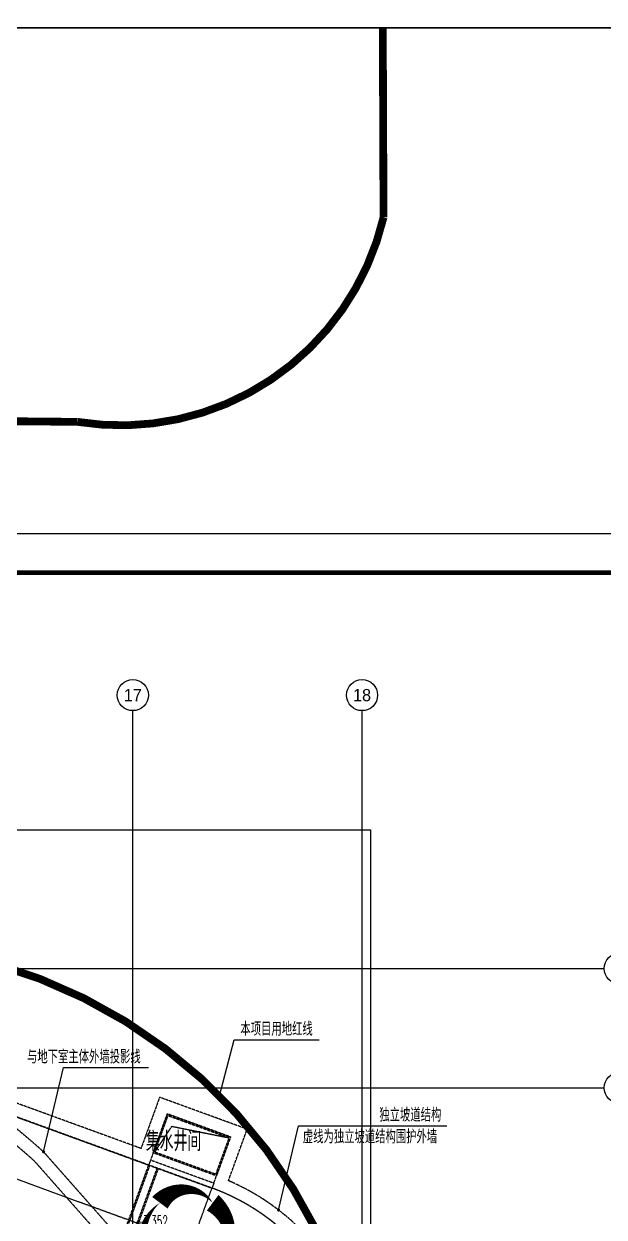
# Model space of a CAD drawing. Extents: x -12047294 to -5625356, y -1456591 to -622873.
# Drawn here: x -6004943 to -5982539, y -668914 to -622873 of the extents above; entities that cross this region are included whole.
import ezdxf
from ezdxf.enums import TextEntityAlignment as Align
from ezdxf.xclip import XClip

# ---------------------------------------------------------------- set-up
doc = ezdxf.new("R2010")
doc.units = 0
doc.header["$LTSCALE"] = 10
doc.header["$MEASUREMENT"] = 0
doc.header["$XCLIPFRAME"] = 2
for name, pattern in [('DASH', [0.35, 0.25, -0.1]), ('DASHDOT', [1, 0.5, -0.25, 0, -0.25]), ('DOTE', [2.4200000000000004, 2, -0.2, 0.02, -0.2])]:
    doc.linetypes.add(name, pattern=pattern)
for name, color, linetype in [('A-DIMAXIS', 3, 'Continuous'), ('A-DIMLEAD', 130, 'Continuous'), ('A-LINE', 4, 'Continuous'), ('A-stru-conc', 1, 'Continuous'), ('A-TextRoom', 7, 'Continuous'), ('A-TK', 7, 'Continuous'), ('A-WALL', 2, 'Continuous'), ('A-集水井', 191, 'Continuous'), ('AXIS_TEXT', 7, 'Continuous'), ('A用地红线', 10, 'Continuous'), ('DIM_ELEV', 3, 'Continuous'), ('DOTE', 9, 'DOTE'), ('PUB_TEXT', 7, 'Continuous'), ('STAIR', 5, 'Continuous'), ('图框', 7, 'Continuous')]:
    doc.layers.add(name, color=color, linetype=linetype)
doc.layers.add('A-本次修改', color=6, linetype='Continuous', plot=False)
doc.styles.add('_TCH_AXIS', font='tjromand.shx', dxfattribs={"bigfont": 'tjhts.shx'})
doc.styles.add('_TCH_DIM', font='tjromans.shx', dxfattribs={"width": 0.8, "bigfont": 'tjhztxt.shx'})
doc.styles.add('COMPLEX', font='COMPLEX')
doc.styles.add('TKZ1_tjhts.shx', font='tjromant.shx', dxfattribs={"bigfont": 'tjhts.shx'})
doc.styles.add('注解汉字', font='tjromans.shx', dxfattribs={"width": 0.75, "bigfont": 'tjhztxt.shx'})

# ---------------------------------------------------------------- blocks, each defined once
blk = doc.blocks.new('fdsfasd4#$$$')
at = {"layer": 'A-LINE', "linetype": 'DASH', "ltscale": 2, "elevation": 100}
for points in [[(10193984.82805569, -2079175.402709659, -0.015516497568178), (10195534.34721432, -2080253.036620976, -0.0231569748467289), (10197714.62894669, -2082034.255469218), (10200349.0110918, -2085017.539673482, -0.0260181471028689), (10202267.74904125, -2087511.028264136, -0.0260181471028689)], [(10193712.22109084, -2079594.551183014, -0.0155164975681794), (10195236.2689808, -2080654.470758412, -0.0229149404131457), (10197359.15609348, -2082387.087891053), (10199971.64888254, -2085345.583675661, -0.0259857393187437), (10201856.16833297, -2087794.931981207, -0.0259857393187437)]]:
    blk.add_lwpolyline(points, format="xyb", dxfattribs=at)
blk = doc.blocks.new('fsrfwRW354TG45')
at = {"color": 252, "linetype": 'DASH', "ltscale": 3}
for p, q in [((1867849.963455761, -318660.1505882098), (1878080.646113372, -322383.8145523925)), ((1872903.43488808, -322893.8637576933), (1877311.100790782, -324498.1229491192)), ((1872282.965463218, -325062.431343852), (1876541.55546819, -326612.43134585)), ((1879173.474894697, -330371.201828721), (1879173.474895472, -351412.4313524592)), ((1881423.4748947, -330371.2018286069), (1881423.47489547, -351412.4313524578)), ((1883673.474894699, -330371.2018284941), (1883673.474895472, -351412.4313524561))]:
    blk.add_line(p, q, dxfattribs=at)
at = {"color": 252, "linetype": 'DASH'}
for p, q in [((1877761.100790299, -324048.1229486365), (1875172.100790299, -324048.1229486365)), ((1877311.100790299, -324498.1229486366), (1876861.100790299, -324048.1229486365)), ((1877311.100790299, -324498.1229486366), (1877761.100790299, -324048.1229486365)), ((1881873.47489518, -329921.2018281249), (1879284.47489518, -329921.2018281249)), ((1881423.47489518, -330371.2018281249), (1880973.47489518, -329921.2018281249)), ((1881423.47489518, -330371.2018281249), (1881873.47489518, -329921.2018281249)), ((1881873.474895568, -343362.431352356), (1879284.474895569, -343362.431352356)), ((1881423.474895568, -343812.431352356), (1880973.474895568, -343362.431352356)), ((1881423.474895568, -343812.431352356), (1881873.474895568, -343362.431352356)), ((1881873.474895568, -346962.4313523569), (1879284.474895569, -346962.4313523569)), ((1881423.474895568, -347412.4313523569), (1880973.474895568, -346962.4313523569)), ((1881423.474895568, -347412.4313523569), (1881873.474895568, -346962.4313523569)), ((1881873.474895469, -348962.4313524571), (1879284.474895469, -348962.4313524571)), ((1881423.474895469, -349412.4313524571), (1880973.474895469, -348962.4313524571)), ((1881423.474895469, -349412.4313524571), (1881873.474895469, -348962.4313524571)), ((1881873.474895469, -350962.4313524571), (1879284.474895469, -350962.4313524571)), ((1881423.474895469, -351412.431352457), (1880973.474895469, -350962.4313524571)), ((1881423.474895469, -351412.431352457), (1881873.474895469, -350962.4313524571))]:
    blk.add_line(p, q, dxfattribs=at)
at = {"color": 252, "linetype": 'DASH', "ltscale": 3, "elevation": -1.158330968e-07}
blk.add_lwpolyline([(1876541.55546819, -326612.4313458501), (1878080.646113372, -322383.8145523925)], dxfattribs=at)
at = {"color": 252, "linetype": 'DASH', "ltscale": 3}
for points in [[(1879173.474894697, -330371.201828721), (1883673.474894699, -330371.2018284941)], [(1879173.474895468, -343812.4313524569), (1883673.474895468, -343812.4313524563)], [(1879173.474895468, -347412.4313524589), (1883673.474895468, -347412.4313524561)], [(1879173.474895472, -349412.4313524582), (1883673.474895472, -349412.4313524571)], [(1879173.474895472, -351412.4313524592), (1883673.474895472, -351412.4313524561)]]:
    blk.add_lwpolyline(points, dxfattribs=at)
for points in [[(1881423.474895368, -346651.4980843444, 0, 0, 0), (1881423.474895368, -346037.0648162319, 120, 0, 0), (1881423.474895368, -345587.0648162318, 0, 0, 0)], [(1881423.474895368, -349704.9980843445, 0, 0, 0), (1881423.474895368, -350319.431352457, 120, 0, 0), (1881423.474895368, -350769.4313524571, 0, 0, 0)]]:
    blk.add_lwpolyline(points, format="xyseb", dxfattribs=at)
for centre, radius in [((1875173.474894698, -330371.201828925, -9.87524426e-08), 8500), ((1875173.474894699, -330371.201828923, -1.048660425e-07), 6250), ((1875173.474894697, -330371.2018289244, -1.158330968e-07), 4000)]:
    blk.add_arc(centre, radius, 3.3350533e-09, 69.99999997430484, dxfattribs=at)
at = {"layer": 'DIM_ELEV'}
for p, q in [((1833477.490868626, -315840.2329018152), (1830888.490868626, -315840.2329018152)), ((1833027.490868626, -316290.2329018152), (1832577.490868626, -315840.2329018152)), ((1833027.490868626, -316290.2329018152), (1833477.490868626, -315840.2329018152)), ((1835169.482846418, -315912.5183526748), (1834719.482846418, -315462.5183526748)), ((1834719.482846418, -315462.5183526748), (1837308.482846418, -315462.5183526748)), ((1835169.482846418, -315912.5183526748), (1835619.482846418, -315462.5183526748)), ((1853069.111623686, -315462.1330878069), (1850480.111623686, -315462.1330878069)), ((1852619.111623686, -315912.1330878069), (1852169.111623686, -315462.1330878069)), ((1852619.111623686, -315912.1330878069), (1853069.111623686, -315462.1330878069)), ((1854756.869774888, -316289.0542009726), (1854306.869774888, -315839.0542009726)), ((1854306.869774888, -315839.0542009726), (1856895.869774888, -315839.0542009726)), ((1854756.869774888, -316289.0542009726), (1855206.869774888, -315839.0542009726)), ((1819718.543175678, -321135.1379585695), (1819268.543175679, -320685.1379585695)), ((1819268.543175679, -320685.1379585695), (1821857.543175678, -320685.1379585695)), ((1819718.543175678, -321135.1379585695), (1820168.543175679, -320685.1379585695)), ((1814868.920787804, -321066.6593651267), (1812279.920787804, -321066.6593651267)), ((1814418.920787804, -321516.6593651267), (1813968.920787804, -321066.6593651267)), ((1814418.920787804, -321516.6593651267), (1814868.920787804, -321066.6593651267)), ((1818026.551189912, -321062.8525130039), (1815437.551189912, -321062.8525130039)), ((1817576.551189912, -321512.8525130039), (1817126.551189912, -321062.8525130039)), ((1817576.551189912, -321512.8525130039), (1818026.551189912, -321062.8525130039)), ((1808435.96019239, -325970.1492747069), (1807985.960192391, -325520.1492747069)), ((1807985.960192391, -325520.1492747069), (1810574.96019239, -325520.1492747069)), ((1808435.96019239, -325970.1492747069), (1808885.960192391, -325520.1492747069)), ((1808173.502687084, -327762.2256802903), (1807723.502687084, -327312.2256802903)), ((1807723.502687084, -327312.2256802903), (1810312.502687084, -327312.2256802903)), ((1808173.502687084, -327762.2256802903), (1808623.502687084, -327312.2256802903)), ((1808173.444484802, -329544.2256798949), (1807723.444484802, -329094.2256798949)), ((1807723.444484802, -329094.2256798949), (1810312.444484802, -329094.2256798949)), ((1808173.444484802, -329544.2256798949), (1808623.444484802, -329094.2256798949))]:
    blk.add_line(p, q, dxfattribs=at)
at = {"layer": 'STAIR', "color": 6}
for p, q in [((1852619.064021462, -313662.1330840075), (1835169.434827435, -313662.5183484168)), ((1835173.474894791, -318162.4313458252), (1835173.378845375, -313662.5182642328)), ((1832262.445038941, -314175.1310699481), (1818948.997850392, -319020.8295628212)), ((1833801.535687024, -318403.7478623521, -1.5228307533e-06), (1832262.445038941, -314175.1310699481)), ((1855526.415100299, -314174.7458055722), (1867849.96345576, -318660.1505882093)), ((1833031.990362712, -316289.4394662525), (1819718.543175678, -321135.1379585696)), ((1852619.111628881, -315912.1330826121), (1835169.482854088, -315912.51834748)), ((1854756.869775243, -316289.0542014089), (1872903.434888081, -322893.8637576937)), ((1833801.535687024, -318403.7478623519), (1820488.08849759, -323249.446355546)), ((1852619.159239442, -318162.1330822145), (1835169.530881669, -318162.5183463375)), ((1853987.324452953, -318403.3625982446), (1872282.965463218, -325062.431343852)), ((1820488.08849759, -323249.446355546), (1818948.997850392, -319020.8295628212, 2.262289328e-07)), ((1817581.002655807, -319262.0590788359), (1814423.370656209, -319262.159950827)), ((1814423.464101009, -323762.1599490516, 2.965559911e-07), (1814423.370654674, -319262.159950827, 1.391584679e-07)), ((1817581.097407, -323762.0590771037), (1817581.003961542, -319262.0590788088)), ((1817581.050684303, -321512.0590773418), (1814423.417377909, -321512.1599494825)), ((1817581.09870897, -323762.0590770767), (1814423.464101009, -323762.1599490516)), ((1810591.480241655, -326615.3107403792, 2.60866351e-07), (1806280.440143126, -325324.9878090348, 6.33151145e-08)), ((1805923.458209669, -327762.2083497624), (1805923.444484162, -329544.2083497095)), ((1810423.5471645, -327762.2430108181, 2.310739649e-07), (1805923.458209669, -327762.2083497624)), ((1808173.502687084, -327762.2256802903), (1808173.539691485, -329544.225680628, -6.54793077e-08)), ((1810423.5471645, -327762.2430108182, 2.965559911e-07), (1810423.584168901, -329544.2430111559, 2.310765698e-07)), ((1810423.533438992, -329544.2430107652, 2.310739649e-07), (1805923.444484162, -329544.2083497095))]:
    blk.add_line(p, q, dxfattribs=at)
for points, elevation in [([(1852619.159239442, -318162.1330822145), (1852619.064019356, -313662.1330840075)], 3.217176e-10), ([(1855526.415100299, -314174.7458055722), (1853987.324455118, -318403.3625990325)], 4.657445e-10)]:
    blk.add_lwpolyline(points, dxfattribs=dict(at, elevation=elevation))
for centre, radius, start, end in [((1835169.616257615, -322162.5183464805, -6.518074599e-07), 8500, 90.0012229773875, 110.0000000256951), ((1852619.243881625, -322162.1330821045, 1.238055868e-06), 8500, 69.99999997430484, 90.0012123585778), ((1835169.616258794, -322162.5183460562, -9.215898721e-07), 6250, 90.0012229773875, 110.0000000256951), ((1852619.243879161, -322162.1330812129, 1.4165276522e-06), 6250, 69.99999997430484, 90.0012123585778), ((1835169.616260518, -322162.5183454263, -1.5228307533e-06), 4000, 90.0012229773875, 110.0000000256951), ((1852619.243879459, -322162.1330813189, 1.7037066233e-06), 4000, 69.99999997430484, 90.0012123585778), ((1817580.917276898, -315262.0590797471, 2.262289328e-07), 4000, 270.0012229773875, 290.0000000256952), ((1814423.547164418, -327762.1599489943, 1.391584679e-07), 8500, 90.00118978693699, 180.0011897869367), ((1817580.917279596, -315262.0590787656, 1.720189225e-07), 6250, 270.0012229773875, 290.0000000256952), ((1814423.547163514, -327762.1599481349, 1.620907328e-07), 6250, 90.00118978693699, 180.0011897869367), ((1817580.917278917, -315262.059079013, 1.160608424e-07), 8500, 270.0012229773875, 290.0000000256952), ((1814423.547163637, -327762.1599481892, 2.965559911e-07), 4000, 90.00118978693699, 180.0011897836016)]:
    blk.add_arc(centre, radius, start, end, dxfattribs=at)
at = {"layer": 'A-TK', "color": 252, "linetype": 'DASH', "style": '_TCH_DIM', "width": 0.5647058823529412}
for s, p in [('7.5%%%', (1881600.083735618, -346633.7480843445)), ('1%%%', (1881589.506812541, -350168.9980843444))]:
    blk.add_text(s, height=446.25, dxfattribs=at).set_placement(p)
at = {"layer": 'PUB_TEXT', "style": '_TCH_DIM', "width": 0.5647058823529412}
for s, p in [('-9.607', (1836207.021307957, -315305.0183526748)), ('-6.990', (1850435.111623686, -315304.6330878069)), ('-9.869', (1830843.490868626, -315682.7329018152)), ('-6.728', (1855794.408236427, -315681.5542009726)), ('-11.994', (1820552.543175679, -320527.6379585695)), ('-12.730', (1812234.920787804, -320909.1593651267)), ('-12.256', (1815392.551189912, -320905.3525130039)), ('-13.684', (1809269.960192391, -325362.649274707)), ('-13.793', (1809017.194994777, -327154.7256802903)), ('-13.900', (1809017.136792494, -328936.7256798949))]:
    blk.add_text(s, height=446.25, dxfattribs=at).set_placement(p)
at = {"layer": 'PUB_TEXT', "color": 252, "linetype": 'DASH', "style": '_TCH_DIM', "width": 0.5647058823529412}
for s, p in [('-3.352', (1875127.100790299, -323890.6229486366)), ('-2.436', (1879239.47489518, -329763.7018281248)), ('-0.420', (1879239.474895569, -343204.931352356)), ('-0.150', (1879239.474895569, -346804.9313523569)), ('-0.150', (1879239.474895469, -348804.9313524571)), ('-0.350', (1879239.474895469, -350804.931352457))]:
    blk.add_text(s, height=446.25, dxfattribs=at).set_placement(p)
blk = doc.blocks.new('2015建筑类图框_A0')
at = {"const_width": 1.199999999999999}
blk.add_lwpolyline([(24.99999999999943, 831), (1178.999999999999, 830.9999999999995), (1178.999999999999, 9.999999999999543), (25, 10), (24.99999999999943, 831)], close=True, dxfattribs=at)
at = {"layer": '图框'}
blk.add_line((1188.999999999999, 840.9999999999994), (3.411e-13, 841), dxfattribs=at)
at = {"style": 'TKZ1_tjhts.shx', "flags": 1}
for tag, p in [('CLIENT', (1138.999999998658, 392.8777875454475)), ('PROJETNAME', (1138.999999998659, 295.7170680904646)), ('SHEETTITLE', (1138.999999998659, 138.3064890712576))]:
    blk.add_attdef(tag, text='', height=5, dxfattribs=at).set_placement(p, align=Align.MIDDLE_CENTER)
at = {"style": 'TKZ1_tjhts.shx'}
for tag, height, p in [('SUB-PROJECT', 3.6, (1148.999999998994, 282.000002223841)), ('SPRONO', 3, (1168.852846214811, 271.4638001611211)), ('DISLIN', 3.6, (1129.113861318944, 125.0165517710425)), ('STAGE', 3.6, (1168.846431443478, 124.5911853885745)), ('SHENO', 3, (1128.971955013341, 114.0987443765084)), ('REV', 3, (1168.42072034003, 115.0912753739271))]:
    blk.add_attdef(tag, text='', height=height, dxfattribs=at).set_placement(p, align=Align.MIDDLE_CENTER)
at = {"style": 'TKZ1_tjhts.shx', "width": 0.6}
blk.add_attdef('PRONO', text='', height=3, dxfattribs=at).set_placement((1129.120276090275, 271.7709236738551), align=Align.MIDDLE_CENTER)
blk = doc.blocks.new('*U174')
at = {"layer": '图框'}
blk.add_blockref('2015建筑类图框_A0', (0, 0), dxfattribs=at)
blk = doc.blocks.new('fdfADQW#@Q$#$#434')
at = {"layer": 'A-集水井', "color": 252, "linetype": 'DASH'}
for p, q in [((-97884.46179370489, -43382.37823406037, 99.99999999208413), (-97224.38185238092, -42386.8112555776, 99.99999988900892)), ((-97224.38185238092, -42386.8112555776, 99.99999988900892), (-95022.20002680739, -42827.88966129546, 99.99999973109104)), ((-99667.4986177748, -48135.04143412528, 99.99999991028028), (-98119.55750079268, -43882.10816925543, 99.99999991028028)), ((-99620.5139867384, -48152.14244129323, 99.99999991028028), (-98072.5728697544, -43899.20917642372, 99.99999991028028)), ((-99338.60620050783, -48254.74848430499, 99.99999991028028), (-97790.66508352477, -44001.81521943514, 99.99999991028028)), ((-99291.62156947609, -48271.84949147119, 99.99999991028028), (-97743.68045249581, -44018.91622660099, 99.99999991028028))]:
    blk.add_line(p, q, dxfattribs=at)
for points, elevation in [([(-97401.31520252489, -41908.75366469716), (-94958.11438860557, -42798.0060374391), (-95505.34661800599, -44301.5142306675), (-97948.54743192533, -43412.26185792626)], 100), ([(-97371.4315786464, -41972.83930292295), (-95022.20002680739, -42827.88966129546), (-95535.23024186213, -44237.42859246616), (-97884.46179370489, -43382.37823406037)], 99.99999999205505)]:
    blk.add_lwpolyline(points, close=True, dxfattribs=dict(at, elevation=elevation))
blk = doc.blocks.new('_AXISO')
blk.add_circle((0, 0), 0.5)
at = {"layer": 'AXIS_TEXT', "style": 'COMPLEX', "width": 1.041666666666666}
blk.add_attdef('A', text='', height=0.56, dxfattribs=at).set_placement((-0.25, -0.28), (0.25, -0.28), align=Align.FIT)

msp = doc.modelspace()

# ---------------------------------------------------------------- linework, layer by layer
at = {"layer": 'A-DIMAXIS'}
for p, q in [((-6000736.147302175, -655372.8060850949), (-6000736.147302172, -649372.8060850948)), ((-5991886.147302325, -655372.8060850962), (-5991886.147302324, -649372.8060850961)), ((-5988539.228791831, -659323.4332680848), (-5982539.228791833, -659323.4332680845)), ((-5988539.228791831, -663923.4332680875), (-5982539.228791831, -663923.4332680871))]:
    msp.add_line(p, q, dxfattribs=at)
at = {"layer": 'A-DIMLEAD'}
for p, q in [((-5997394.307608145, -664231.1411135733), (-5996825.745297315, -662075.0400072921)), ((-5996825.745297315, -662075.0400072921), (-5993541.245297316, -662075.0400072921)), ((-6004179.312791055, -666398.1147691678), (-6003416.127334425, -663146.2996218394)), ((-6003416.127334425, -663146.2996218394), (-6000131.627334425, -663146.2996218394)), ((-5995107.294440498, -668642.0236892482), (-5994344.108983868, -665390.20854192)), ((-5994344.108983868, -665390.20854192), (-5988617.5, -665390.20854192))]:
    msp.add_line(p, q, dxfattribs=at)
at = {"layer": 'A-DIMLEAD', "const_width": 60}
for points in [[(-5997401.957093722, -664260.1494808214, 1), (-5997386.658122567, -664202.1327463253, 1)], [(-6004186.167395779, -666427.3211793217, 1), (-6004172.458186332, -666368.908359014, 1)], [(-5995114.149045222, -668671.230099402, 1), (-5995100.439835773, -668612.8172790942, 1)]]:
    msp.add_lwpolyline(points, format="xyb", close=True, dxfattribs=at)
at = {"layer": 'A-WALL', "color": 4, "linetype": 'DASH'}
for p, q in [((-6000421.013136342, -666264.7077198672), (-6007963.03450282, -663519.6364358383)), ((-6000122.176897625, -666905.5641019475), (-6008134.044574507, -663989.4827462225)), ((-5999702.770835231, -664291.353216171), (-6000421.013136342, -666264.7077198672)), ((-5996319.877401303, -665522.6257320169), (-5999702.770835231, -664291.353216171)), ((-5999403.934596318, -664932.2095983532), (-6000053.772868698, -666717.6255777396)), ((-5996960.733782848, -665821.4619709371), (-5999403.934596318, -664932.2095983532)), ((-5997042.873650095, -667509.041609396), (-5996319.877401303, -665522.6257320169)), ((-5997610.572052363, -667606.8779513617), (-5996960.733782848, -665821.4619709371)), ((-5997678.976083778, -667794.8164746634), (-6000122.176897625, -666905.5641019475)), ((-5997610.572052363, -667606.8779513617), (-6000053.772868698, -666717.6255777396))]:
    msp.add_line(p, q, dxfattribs=at)
at = {"layer": 'A-WALL', "color": 4, "linetype": 'DASH', "ltscale": 2}
for p, q in [((-6000053.772868698, -666717.6255777396), (-6000122.176897338, -666905.5641017951)), ((-5997610.572052446, -667606.8779515886), (-5997678.976083783, -667794.8164746616))]:
    msp.add_line(p, q, dxfattribs=at)
at = {"layer": 'A-WALL', "color": 4, "linetype": 'DASH'}
for centre, radius, start, end in [((-6000586.147302448, -675782.203751183), 8999.999999986423, 34.99999998880255, 66.81526144382715), ((-6000586.147302448, -675782.2037511835), 8499.999999987065, 34.99999998880502, 69.99999999708595)]:
    msp.add_arc(centre, radius, start, end, dxfattribs=at)
at = {"layer": 'A-本次修改'}
msp.add_lwpolyline([(-5999687.5, -668361, 0, 750, 0.5), (-5999687.5, -671064.5000000001, 0, 750, 0.5), (-5997652.5, -671064.5000000001, 0, 750, 0.5), (-5997652.5, -668361, 0, 750, 0.5)], format="xyseb", close=True, dxfattribs=at)
at = {"layer": 'A用地红线', "color": 14, "linetype": 'DASHDOT', "ltscale": 3, "const_width": 300, "elevation": -100}
msp.add_lwpolyline([(-6086871.439389168, -623023.4559336095), (-6086845.821829653, -629487.6865308636, 0.3336250035309524), (-6081046.917067418, -637146.781618316, 0.073943244097544), (-6078717.334517707, -637480.1659971772), (-6002872.205830991, -638230.4717551767, 0.3930559346011477), (-5991056.416394664, -630343.2720706376), (-5991085.505132697, -623023.4559336096)], format="xyb", dxfattribs=at)
msp.add_lwpolyline([(-6086536.740068725, -666374.4443309475, -0.414268526685015), (-6078536.124615989, -658373.5586063729), (-6011536.893598028, -658373.6019769701, -0.4142223235686626), (-5991536.147302366, -678373.4539168347), (-5991536.909084975, -745373.9030826407, -0.3336181910775695), (-5997304.173952549, -753056.6549299227, -0.0708226070285111), (-5999536.806125692, -753373.5706593636), (-6066536.037143638, -753373.5272887666, -0.4142223235686626), (-6086536.783439299, -733373.6753489096), (-6086536.740117743, -666373.5534099806)], format="xyb", close=True, dxfattribs=at)
at = {"layer": 'Defpoints', "color": 251, "elevation": -100}
for points in [[(-6142689.488080948, -793223.4559336038), (-5902002.619394086, -793223.4559336038), (-5902002.619394086, -623023.4559336089), (-6142689.488080948, -623023.4559336089)], [(-6126086.761049078, -623023.4559336096), (-5955586.76104909, -623023.4559336096), (-5955586.76104909, -793223.4559336045), (-6126086.761049078, -793223.4559336044)]]:
    msp.add_lwpolyline(points, close=True, dxfattribs=at)
at = {"layer": 'DOTE'}
for p, q in [((-6000736.147302207, -756373.5584243409), (-6000736.147302186, -655372.8059527407)), ((-5991886.147302357, -756373.5585566969), (-5991886.147302335, -655372.8060850999)), ((-6089538.827492254, -659323.4332680932), (-5988539.228791817, -659323.433268084)), ((-6089538.82749225, -663923.4332680955), (-5988539.228791817, -663923.4332680871))]:
    msp.add_line(p, q, dxfattribs=at)

# ---------------------------------------------------------------- block references
ref = msp.add_blockref('fsrfwRW354TG45', (-7875759.622197158, -345411.0019222691))
XClip(ref).set_block_clipping_path([(1838623.3819107385, -353893.498077731), (1884215.6221971577, -308572.9980777309)])
at = {"layer": 'A-DIMAXIS'}
ref = msp.add_blockref('_AXISO', (-6000736.147302172, -648772.8060850947), dxfattribs=dict(at, xscale=1200, yscale=1200, zscale=1200))
ref.add_attrib('A', '17', dxfattribs={"height": 471.1124419423926, "style": '_TCH_AXIS', "width": 1.033333333332155}).set_placement((-6001083.873152179, -649008.362306066), (-6000388.421452168, -649008.362306066), align=Align.FIT)
ref = msp.add_blockref('_AXISO', (-5991886.147302324, -648772.8060850961), dxfattribs=dict(at, xscale=1200, yscale=1200, zscale=1200))
ref.add_attrib('A', '18', dxfattribs={"height": 471.1124419423926, "style": '_TCH_AXIS', "width": 1.033333333332155}).set_placement((-5992233.873152329, -649008.3623060673), (-5991538.421452318, -649008.3623060673), align=Align.FIT)
ref = msp.add_blockref('_AXISO', (-5981939.228791833, -659323.4332680845), dxfattribs=dict(at, xscale=1200, yscale=1200, zscale=1200))
ref.add_attrib('A', 'U', dxfattribs={"height": 698.9222472437887, "style": '_TCH_AXIS'}).set_placement((-5982172.202874248, -659672.8943917064), (-5981706.254709418, -659672.8943917064), align=Align.FIT)
ref = msp.add_blockref('_AXISO', (-5981939.228791831, -663923.4332680871), dxfattribs=dict(at, xscale=1200, yscale=1200, zscale=1200))
ref.add_attrib('A', 'T', dxfattribs={"height": 714.2227232178038, "style": '_TCH_AXIS', "width": 0.9285714285716414}).set_placement((-5982160.297729969, -664280.544629696), (-5981718.159853691, -664280.544629696), align=Align.FIT)
at = {"layer": 'A-stru-conc'}
msp.add_blockref('fdsfasd4#$$$', (-16201893.94173775, 1415636.14070005, -100), dxfattribs=at)
at = {"layer": 'A-集水井', "linetype": 'Continuous'}
msp.add_blockref('fdfADQW#@Q$#$#434', (-5902002.619394086, -623023.4559336118, -100), dxfattribs=at)
at = {"layer": '图框', "xscale": 150, "yscale": 150, "zscale": 150}
msp.add_blockref('*U174', (-6102389.771773173, -768693.684593956, -200), dxfattribs=at)

# ---------------------------------------------------------------- texts
at = {"layer": 'A-TextRoom', "style": '注解汉字', "width": 0.75}
msp.add_text('集水井间', height=750, dxfattribs=at).set_placement((-6000232.122585163, -666367.2289716505, -499.9999999998651))
at = {"layer": 'A-TK', "style": '_TCH_DIM', "width": 0.8}
for s, p in [('本项目用地红线', (-5996582.524824874, -661917.5400072918)), ('与地下室主体外墙投影线', (-6004819.835995843, -662988.7996218394)), ('独立坡道结构', (-5991218.937007873, -665232.70854192)), ('虚线为独立坡道结构围护外墙', (-5994172.16535433, -666072.7085419197))]:
    msp.add_text(s, height=525, dxfattribs=at).set_placement(p)

doc.saveas('drawing.dxf')
